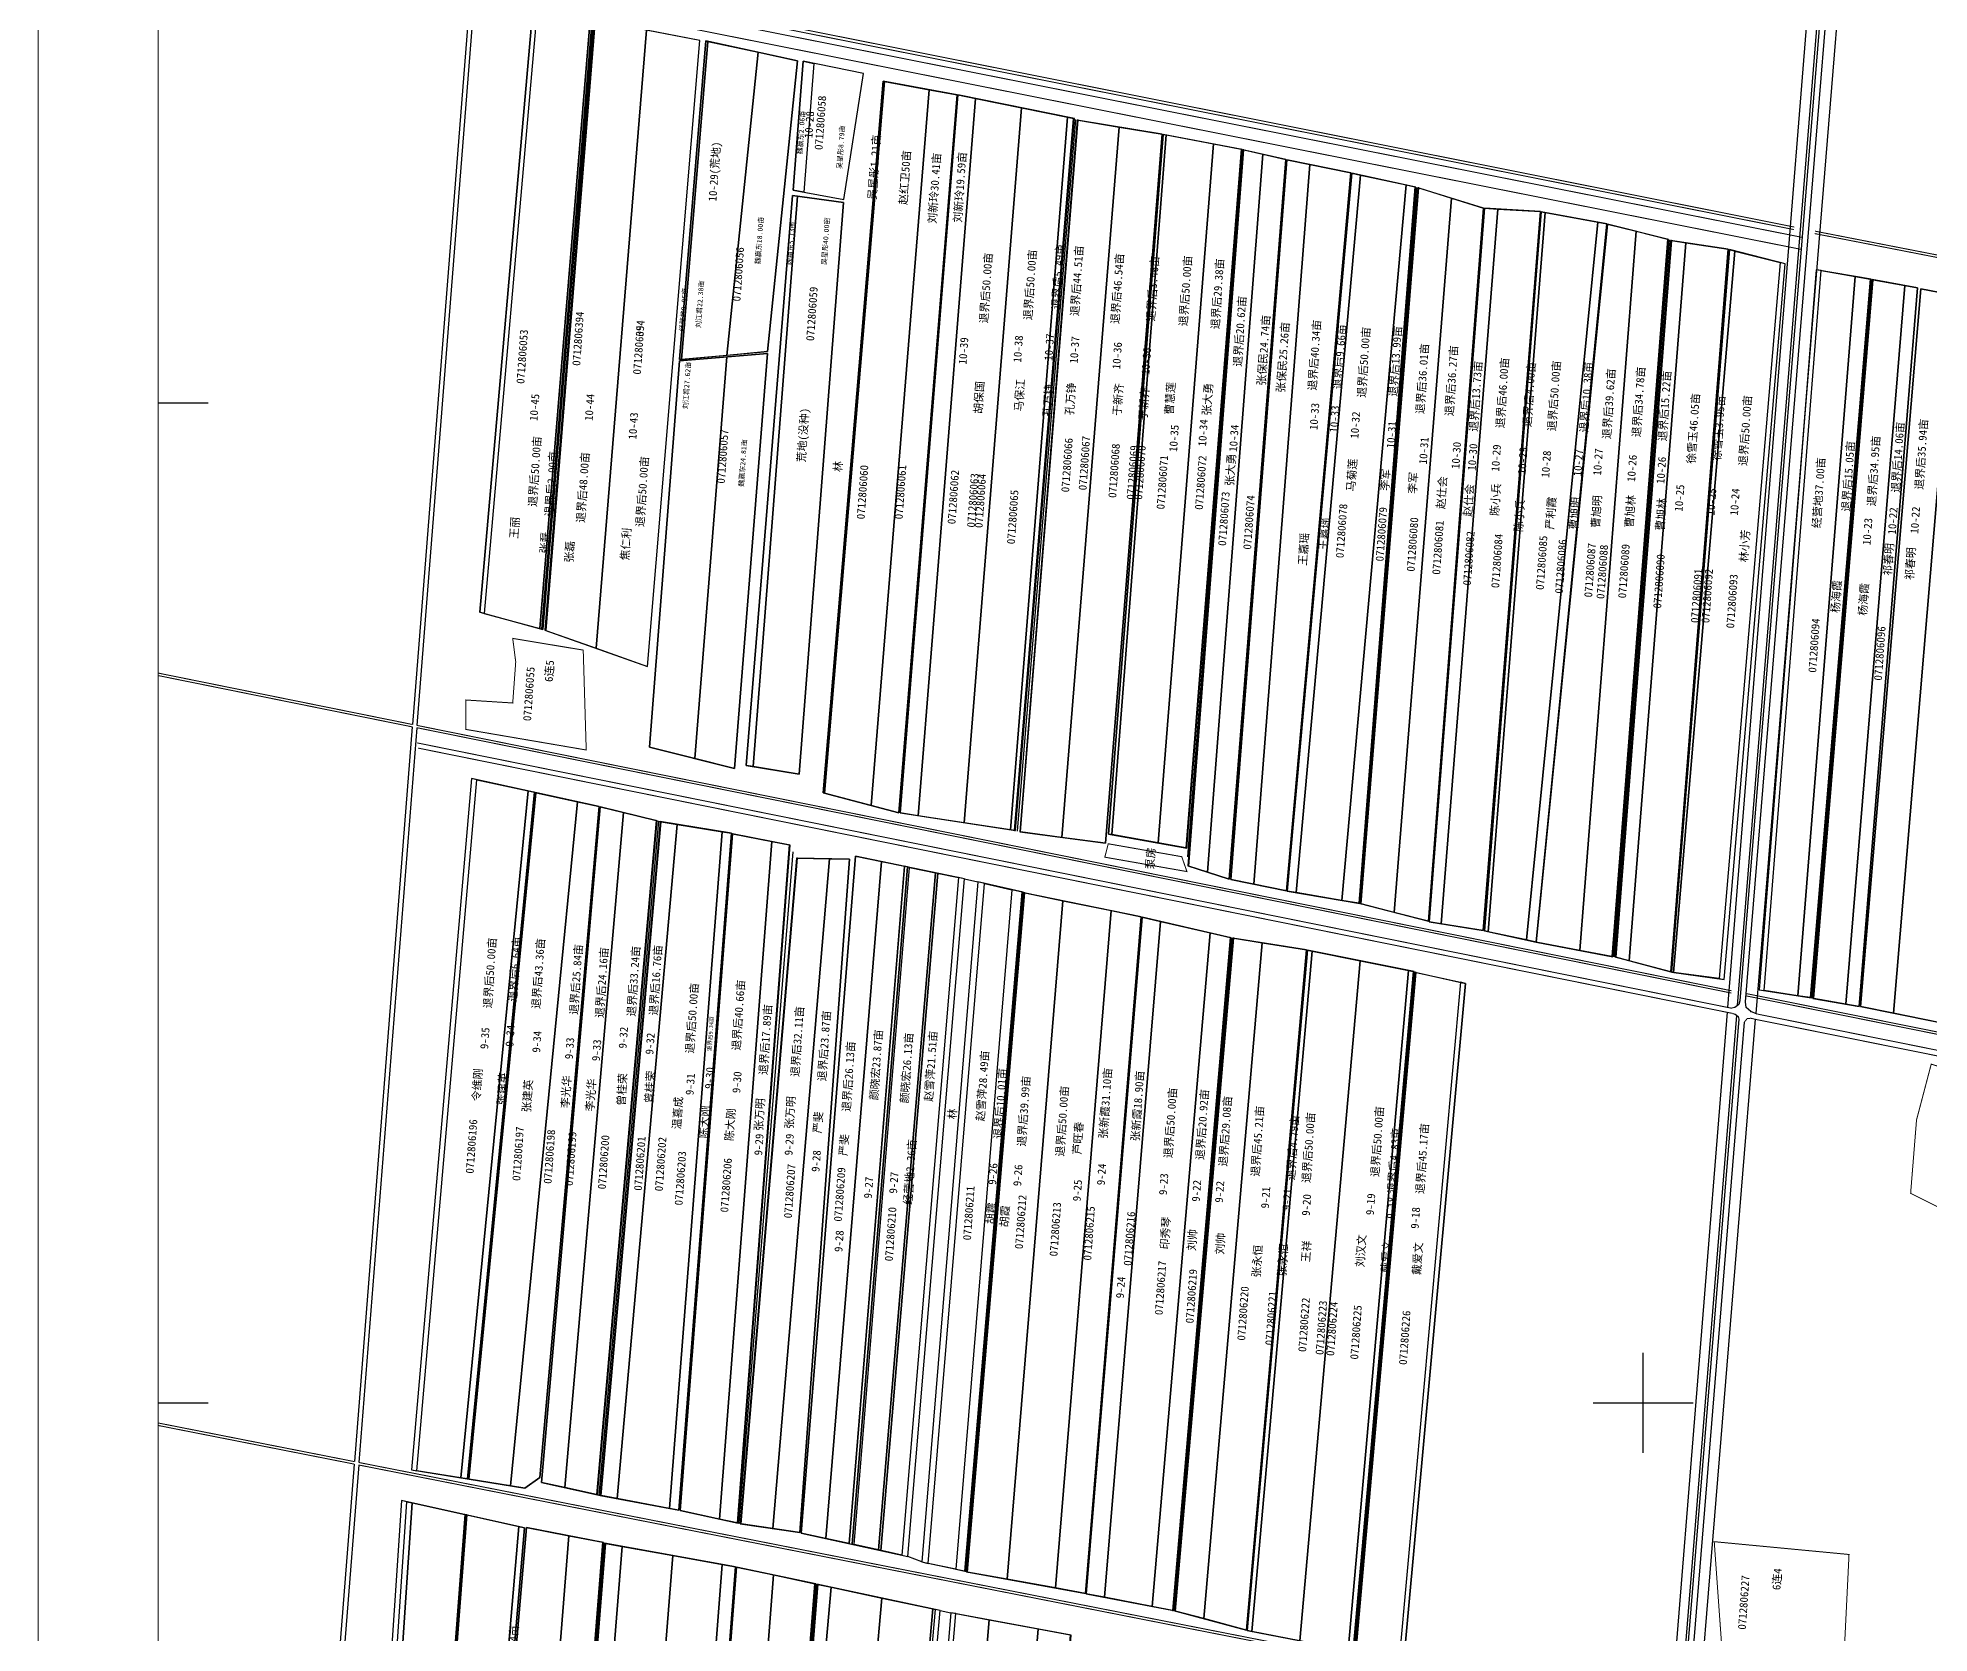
# Model space of a CAD drawing. Extents: x 550319 to 555636, y 4977603 to 4983250.
# Drawn here: x 550394 to 552286, y 4979769 to 4981365 of the extents above; entities that cross this region are included whole.
import ezdxf
from ezdxf.enums import TextEntityAlignment as Align

# ---------------------------------------------------------------- set-up
doc = ezdxf.new("R2010")
doc.units = 0
doc.header["$LTSCALE"] = 10
doc.header["$PDSIZE"] = 0.2
for name, color, linetype in [('2020-3-23', 4, 'CONTINUOUS'), ('2021新职工', 1, 'CONTINUOUS'), ('2022年', 7, 'CONTINUOUS'), ('4-5', 1, 'CONTINUOUS'), ('TK', 7, 'CONTINUOUS'), ('出水桩', 2, 'CONTINUOUS'), ('地块名称', 6, 'CONTINUOUS'), ('宗地号', 1, 'CONTINUOUS'), ('权利人', 1, 'CONTINUOUS'), ('林渠扣减', 7, 'CONTINUOUS'), ('测地框', 1, 'CONTINUOUS'), ('磅房', 1, 'CONTINUOUS'), ('经营地', 6, 'CONTINUOUS'), ('经营地面积', 6, 'CONTINUOUS'), ('路林渠', 1, 'CONTINUOUS'), ('身份地', 1, 'CONTINUOUS'), ('身份地面积', 1, 'CONTINUOUS')]:
    doc.layers.add(name, color=color, linetype=linetype)
doc.styles.add('宋体', font='')
doc.styles.get('宋体').set_extended_font_data('SimSun')

msp = doc.modelspace()

# ---------------------------------------------------------------- linework, layer by layer
at = {"layer": '2020-3-23', "color": 1, "linetype": 'Continuous', "flags": 128}
for points, elevation in [([(551419.5, 4980502.1), (551467.8, 4980492.2), (551412.2, 4979814.7), (551363.7, 4979823.4)], 289.8), ([(551187.7, 4979815.5), (551238.6, 4979804.6), (551181.6, 4979162.3), (551130.7, 4979173.1)], 290.8)]:
    msp.add_lwpolyline(points, close=True, dxfattribs=dict(at, elevation=elevation))
at = {"layer": '2021新职工', "color": 4, "linetype": 'Continuous', "flags": 128}
for points in [[(550948.9, 4981383), (550946.7, 4981383.1), (550896.4, 4980774.2), (550898.6, 4980773.6)], [(551003.2, 4981372.7), (550951.7, 4981382.5), (550902.4, 4980772.4), (550952.9, 4980754.5)]]:
    msp.add_lwpolyline(points, close=True, dxfattribs=at)
for points, elevation in [([(551666.5, 4981238.4), (551707.4, 4981230), (551643.3, 4980511.9), (551610.6, 4980518.6)], 289.3), ([(551708.4, 4981229.7), (551717.2, 4981227.8), (551652.7, 4980510.2), (551643.9, 4980511.6)], 289.3), ([(551566.7, 4980469.9), (551587, 4980465.2), (551529.2, 4979792.3), (551508.8, 4979796.2)], 290), ([(551590.5, 4980464.5), (551618.9, 4980460), (551560.4, 4979784.1), (551532.3, 4979791.6)], 290)]:
    msp.add_lwpolyline(points, close=True, dxfattribs=dict(at, elevation=elevation))
at = {"layer": '2022年', "color": 6, "linetype": 'Continuous', "elevation": 289.5, "flags": 128}
msp.add_lwpolyline([(552091.4, 4981151.8), (552136.7, 4981140.2), (552075.9, 4980424.1), (552030.1, 4980430.4)], close=True, dxfattribs=at)
at = {"layer": '2022年', "color": 4, "linetype": 'Continuous', "flags": 128}
for points, elevation in [([(550875.4, 4979876.3), (550881.2, 4979875), (550825.9, 4979224.1), (550820, 4979224.9)], 291), ([(550883.1, 4979875.1), (550925.5, 4979866.9), (550873.8, 4979215.5), (550827.2, 4979223.6)], 291), ([(551130.3, 4979827.7), (551171.6, 4979819), (551120.6, 4979175), (551080.3, 4979177.5)], 290.6), ([(551174.6, 4979818.3), (551187.7, 4979815.5), (551130.7, 4979173.1), (551123.5, 4979174.6)], 290.8)]:
    msp.add_lwpolyline(points, close=True, dxfattribs=dict(at, elevation=elevation))
at = {"layer": '4-5', "color": 2, "linetype": 'Continuous', "flags": 128}
for points in [[(551062.6, 4981361.9), (551064.5, 4981361.5), (551038.3, 4981043.5), (551036.3, 4981043.3)], [(551064.5, 4981361.5), (551114.7, 4981350.7), (551083.5, 4981047.5), (551038.3, 4981043.5)], [(551114.7, 4981350.7), (551154.2, 4981342.1), (551124.3, 4981051.2), (551083.5, 4981047.5)], [(551239.9, 4981321.7), (551241.1, 4981321.5), (551181.1, 4980609.5), (551179.9, 4980609.8)], [(551241.1, 4981321.5), (551285.8, 4981313.2), (551228, 4980597.3), (551181.1, 4980609.5)], [(551149.3, 4981207.5), (551154.1, 4981206.8), (551109.8, 4980636.2), (551102.7, 4980637.3)], [(551154.1, 4981206.8), (551200.2, 4981200.2), (551155.9, 4980628.7), (551109.8, 4980636.2)], [(551083.5, 4981045.9), (551124.3, 4981049.3), (551091.3, 4980634.3), (551051.6, 4980644.2)]]:
    msp.add_lwpolyline(points, close=True, dxfattribs=at)
at = {"layer": '4-5', "color": 2, "linetype": 'Continuous', "const_width": 0.2, "flags": 128}
msp.add_lwpolyline([(551220.3, 4981329.4), (551170.4, 4981339.4), (551160.4, 4981210.8), (551200.6, 4981203.5)], close=True, dxfattribs=at)
at = {"layer": '4-5', "color": 2, "linetype": 'Continuous', "flags": 128}
for points, elevation in [([(551285.8, 4981313.2), (551313.7, 4981308), (551255.6, 4980590.1), (551228, 4980597.3)], 289.1), ([(551314.4, 4981308), (551332.3, 4981304.3), (551275, 4980587), (551257, 4980589.8)], 289.1), ([(551619.4, 4981248.7), (551642.5, 4981243.5), (551586, 4980523.6), (551564.2, 4980530.6)], 289.4), ([(551643.5, 4981243.1), (551666.5, 4981238.4), (551610.6, 4980518.6), (551587.6, 4980523.4)], 289.3), ([(552042.6, 4981160.1), (552084.9, 4981153.7), (552027.4, 4980430.9), (551985.9, 4980442)], 289.6), ([(552086.1, 4981153.2), (552091.4, 4981151.8), (552030.1, 4980430.4), (552028.2, 4980430.6)], 289.5), ([(551036.1, 4981042), (551083.5, 4981045.9), (551051.6, 4980644.2), (551006.2, 4980655.6)], 289.1), ([(551238.1, 4980541.3), (551261.2, 4980536.5), (551205.7, 4979859.2), (551182.6, 4979864.2)], 290), ([(551266.2, 4980535.4), (551292.1, 4980530), (551235.3, 4979852.7), (551210.7, 4979858.1)], 290), ([(551292.1, 4980530), (551294.4, 4980529.6), (551237.6, 4979852.2), (551235.3, 4979852.7)], 290), ([(551467.8, 4980492.2), (551497.9, 4980486), (551442.3, 4979809.3), (551412.2, 4979814.7)], 289.8), ([(551499, 4980485.7), (551517.3, 4980481.4), (551461.2, 4979805.4), (551442.9, 4979808.9)], 290), ([(551345.7, 4979782.9), (551394.9, 4979773.7), (551342.2, 4979121.9), (551290.5, 4979130.5)], 290.8)]:
    msp.add_lwpolyline(points, close=True, dxfattribs=dict(at, elevation=elevation))
at = {"layer": 'TK', "linetype": 'Continuous'}
for p, q in [((550515, 4981000), (550565, 4981000)), ((552000, 4979950), (552000, 4980050)), ((550515, 4980000), (550565, 4980000)), ((551950, 4980000), (552050, 4980000))]:
    msp.add_line(p, q, dxfattribs=at)
at = {"layer": 'TK', "linetype": 'Continuous', "const_width": 1, "flags": 128}
for points in [[(550395, 4977786), (555635, 4977786), (555635, 4983026), (550395, 4983026)], [(550515, 4977906), (555515, 4977906), (555515, 4982906), (550515, 4982906)]]:
    msp.add_lwpolyline(points, close=True, dxfattribs=at)
at = {"layer": '出水桩', "color": 2, "linetype": 'Continuous', "flags": 128}
for points in [[(550949.9, 4981382.9), (550948.9, 4981383), (550898.6, 4980773.6), (550899.6, 4980773.3)], [(550951.7, 4981382.5), (550950.7, 4981382.7), (550901.4, 4980772.7), (550902.4, 4980772.4)], [(551431.1, 4981284.3), (551430.1, 4981284.5), (551371.2, 4980572.4), (551372.2, 4980572.3)], [(551434.8, 4981282.6), (551433.8, 4981282.8), (551376.4, 4980571), (551377.3, 4980570.8)], [(551598.8, 4981253.5), (551597.9, 4981253.7), (551542.6, 4980554.9), (551543.6, 4980554.7)], [(551600.6, 4981253), (551599.6, 4981253.2), (551544.5, 4980536.8), (551545.5, 4980536.5)], [(551772.5, 4981215.8), (551771.5, 4981216), (551715.4, 4980499.6), (551716.4, 4980499.4)], [(551775.5, 4981214.9), (551774.6, 4981215.2), (551716.9, 4980499.2), (551717.9, 4980498.9)], [(552025.2, 4981163.5), (552024.2, 4981163.7), (551968.6, 4980446.2), (551969.6, 4980446)], [(552028.2, 4981162.3), (552027.2, 4981162.5), (551971.5, 4980445.9), (551972.4, 4980445.6)], [(552227.9, 4981123.6), (552226.9, 4981123.7), (552166.9, 4980405.1), (552167.9, 4980405)], [(552229.7, 4981123), (552228.7, 4981123.2), (552169.6, 4980404.3), (552170.6, 4980404.2)], [(550892, 4980610.3), (550891, 4980610.5), (550823.7, 4979923.9), (550824.7, 4979923.7)], [(550893, 4980610.1), (550892, 4980610.3), (550824.7, 4979923.7), (550825.7, 4979923.6)], [(551013.7, 4980581.9), (551012.7, 4980582.2), (550953.3, 4979908.1), (550954.3, 4979907.9)], [(551017.7, 4980581.1), (551016.7, 4980581.3), (550956.7, 4979907.3), (550957.7, 4979907.1)], [(551146.7, 4980557.6), (551145.7, 4980557.8), (551093.8, 4979879.8), (551094.8, 4979879.6)], [(551154.2, 4980544.5), (551153.2, 4980544.5), (551096.8, 4979878.9), (551097.8, 4979878.8)], [(551264.2, 4980535.8), (551261.2, 4980536.5), (551205.7, 4979859.2), (551208.7, 4979858.5)], [(551266.2, 4980535.4), (551264.2, 4980535.8), (551208.7, 4979858.5), (551210.7, 4979858.1)], [(551379.8, 4980510.5), (551378.8, 4980510.7), (551321.5, 4979831.6), (551322.5, 4979831.4)], [(551381.6, 4980509.8), (551380.6, 4980510), (551323.3, 4979830.7), (551324.3, 4979830.5)], [(551588, 4980465), (551587, 4980465.2), (551529.2, 4979792.3), (551530.2, 4979792.1)], [(551590.5, 4980464.5), (551589.5, 4980464.7), (551531.3, 4979791.8), (551532.3, 4979791.6)], [(551770.7, 4980431.1), (551769.7, 4980431.3), (551709.5, 4979751.7), (551710.5, 4979751.5)], [(551772.8, 4980430.4), (551771.9, 4980430.6), (551711.8, 4979751), (551712.8, 4979750.8)], [(550822.4, 4979887.9), (550821.4, 4979888.1), (550771.6, 4979230.9), (550772.5, 4979230.7)], [(550823.4, 4979887.7), (550822.4, 4979887.9), (550772.5, 4979230.7), (550773.5, 4979230.6)], [(550960.1, 4979860.2), (550959.1, 4979860.4), (550907.5, 4979209.6), (550908.4, 4979209.4)], [(550962.2, 4979859.3), (550961.2, 4979859.5), (550909.5, 4979209.3), (550910.5, 4979209)], [(551172.6, 4979818.7), (551171.6, 4979819), (551120.6, 4979175), (551121.6, 4979175)], [(551174.6, 4979818.3), (551173.6, 4979818.6), (551122.5, 4979174.8), (551123.5, 4979174.6)]]:
    msp.add_lwpolyline(points, close=True, dxfattribs=at)
for points, elevation in [([(551371.2, 4980572.3), (551430.1, 4981284.5)], 289.1), ([(551374.3, 4980571.6), (551432.5, 4981283.5)], 289.1), ([(551597.9, 4981253.7), (551542.6, 4980554.8)], 289.4), ([(551599.2, 4981253.4), (551544.1, 4980545.8)], 289.4), ([(551716.7, 4980499.3), (551773.5, 4981215.5)], 289.3), ([(551970.5, 4980445.9), (552026.2, 4981163)], 289.5), ([(552028.2, 4981162.4), (551972.4, 4980445.6)], 289.6), ([(552168.7, 4980404.7), (552228.3, 4981123.4)], 289.7), ([(550892, 4980610.3), (550824.7, 4979923.7)], 290), ([(551015.2, 4980581.6), (550955.5, 4979907.6)], 290), ([(551095.8, 4979879.3), (551149.9, 4980551.1)], 290), ([(551205.7, 4979859.2), (551261.2, 4980536.3)], 290), ([(551208.7, 4979858.5), (551264.2, 4980535.8)], 290), ([(551322.9, 4979831), (551380.2, 4980510.2)], 289.8), ([(551530.7, 4979792), (551588.8, 4980464.8)], 290), ([(551711.2, 4979751.2), (551771.3, 4980430.8)], 290.2), ([(550822.4, 4979887.9), (550772.5, 4979230.7)], 291), ([(550823.4, 4979887.8), (550773.5, 4979230.6)], 291), ([(550909, 4979209.4), (550960.7, 4979859.8)], 291), ([(551122, 4979174.9), (551173.1, 4979818.6)], 290.6)]:
    msp.add_lwpolyline(points, dxfattribs=dict(at, elevation=elevation))
at = {"layer": '林渠扣减', "color": 3, "linetype": 'Continuous', "flags": 128}
for points in [[(552141.7, 4981139), (552136.7, 4981140.2), (552075.9, 4980424.1), (552080.9, 4980423.4)], [(552177.9, 4981132.2), (552173.2, 4981133.1), (552165.5, 4981039.2), (552115.8, 4980413), (552120.7, 4980412.3)], [(550833.5, 4980623), (550828.1, 4980624.2), (550768.1, 4979932.9), (550773.5, 4979932)], [(551321.2, 4980524), (551315.2, 4980525.3), (551258.4, 4979847.6), (551264.4, 4979846.3)], [(551341.1, 4980519.3), (551334.6, 4980520.8), (551278.5, 4979840.7), (551285, 4979839.3)], [(551822.1, 4980419.4), (551817.2, 4980420.5), (551755.7, 4979743.1), (551760.6, 4979742.2)], [(550763.5, 4979900.9), (550758.1, 4979902.1), (550713.7, 4979238), (550719.2, 4979237.3)], [(551296.8, 4979792.2), (551291.8, 4979793.2), (551234.8, 4979151), (551239.8, 4979149.9)], [(551312.6, 4979789.1), (551307.6, 4979790), (551252.4, 4979136.9), (551257.3, 4979136)]]:
    msp.add_lwpolyline(points, close=True, dxfattribs=at)
at = {"layer": '测地框', "color": 7, "linetype": 'Continuous', "flags": 128}
for points, elevation in [([(550836.4, 4980790.5), (550899.6, 4980773.3), (550949.9, 4981382.9), (550888.8, 4981386.1)], 289.3), ([(551056.6, 4981362.5), (550950.7, 4981382.7), (550901.4, 4980772.7), (551004.3, 4980736.3)], 289.1), ([(551154.2, 4981342.1), (551062.6, 4981361.9), (551036.3, 4981043.3), (551124.3, 4981051.2)], 288.9), ([(551220.3, 4981329.4), (551159.8, 4981341.6), (551149.9, 4981212.7), (551200.6, 4981203.5)], 289), ([(551313.7, 4981308), (551239.9, 4981321.7), (551179.9, 4980609.8), (551255.6, 4980590.1)], 289.1), ([(551431.1, 4981284.3), (551314.4, 4981308), (551257, 4980589.8), (551372.2, 4980572.3)], 289.1), ([(551518.8, 4981268.6), (551433.8, 4981282.8), (551376.4, 4980571), (551462.3, 4980559.6)], 289.3), ([(551598.8, 4981253.5), (551519.7, 4981268.5), (551465.1, 4980568.7), (551543.6, 4980554.7)], 289.4), ([(551642.5, 4981243.5), (551599.6, 4981253.2), (551544.5, 4980536.8), (551586, 4980523.6)], 289.4), ([(551707.4, 4981230), (551643.5, 4981243.1), (551587.6, 4980523.4), (551643.3, 4980511.9)], 289.3), ([(551772.5, 4981215.8), (551708.4, 4981229.7), (551643.9, 4980511.6), (551716.4, 4980499.4)], 289.3), ([(551840.3, 4981194.7), (551774.6, 4981215.2), (551716.9, 4980499.2), (551785.1, 4980481.5)], 289.2), ([(551149.3, 4981207.5), (551200.2, 4981200.2), (551155.9, 4980628.7), (551102.7, 4980637.3)], 289), ([(551897.1, 4981191.4), (551841.2, 4981194.6), (551785.7, 4980481.1), (551840, 4980472.2)], 289.4), ([(551963.6, 4981178.9), (551898, 4981191), (551841.1, 4980471.8), (551893, 4980460.7)], 289.4), ([(552025.2, 4981163.5), (551964.2, 4981178.7), (551893, 4980460.6), (551969.6, 4980446)], 289.5), ([(552084.9, 4981153.7), (552027.2, 4981162.5), (551971.5, 4980445.9), (552027.4, 4980430.9)], 289.6), ([(552141.7, 4981139), (552086.1, 4981153.2), (552028.2, 4980430.6), (552080.9, 4980423.4)], 289.5), ([(552227.9, 4981123.6), (552172.9, 4981133.1), (552115.8, 4980413), (552167.9, 4980405)], 289.7), ([(552169.6, 4980404.3), (552215.7, 4980396.4), (552274.2, 4981115), (552228.7, 4981123.2)], 290.2), ([(552388.1, 4981092.7), (552277.5, 4981114.1), (552217.3, 4980396.1), (552327.7, 4980373.9)], 289.9), ([(551036.1, 4981042), (551124.3, 4981049.3), (551091.3, 4980634.3), (551006.2, 4980655.6)], 289.1), ([(550955.9, 4980596.4), (550828.1, 4980624.2), (550768.1, 4979932.9), (550881.4, 4979914.6), (550896.5, 4979925.3)], 290), ([(551013.7, 4980581.9), (550956.9, 4980596.1), (550898.1, 4979920.3), (550954.3, 4979907.9)], 290), ([(551088.1, 4980569.5), (551016.7, 4980581.3), (550956.7, 4979907.3), (551035.4, 4979892.6)], 289.9), ([(551146.7, 4980557.6), (551089.1, 4980569.1), (551037, 4979892.1), (551094.8, 4979879.6)], 290), ([(551321.2, 4980524), (551212.1, 4980546.6), (551158, 4979869.6), (551264.4, 4979846.3)], 290), ([(551206.3, 4980543.7), (551153.2, 4980544.5), (551096.8, 4979878.9), (551156.5, 4979870.3)], 290.1), ([(551379.8, 4980510.5), (551334.6, 4980520.8), (551278.5, 4979840.7), (551322.5, 4979831.4)], 289.8), ([(551497.9, 4980486), (551380.6, 4980510), (551323.3, 4979830.7), (551442.3, 4979809.3)], 289.9), ([(551588, 4980465), (551499, 4980485.7), (551442.9, 4979808.9), (551530.2, 4979792.1)], 290), ([(551663.2, 4980453), (551589.5, 4980464.7), (551531.3, 4979791.8), (551603.3, 4979772.6)], 290.1), ([(551770.7, 4980431.1), (551664.1, 4980452.6), (551603.8, 4979772.2), (551710.5, 4979751.5)], 290.2), ([(551760.6, 4979742.2), (551711.8, 4979751), (551771.9, 4980430.6), (551822.1, 4980419.4)], 293.7), ([(550881.2, 4979875), (550758.1, 4979902.1), (550713.7, 4979238), (550825.9, 4979224.1)], 291), ([(550960.1, 4979860.2), (550883.1, 4979875.1), (550827.2, 4979223.6), (550908.4, 4979209.4)], 291), ([(551092.2, 4979835.7), (550961.2, 4979859.5), (550909.5, 4979209.3), (551041.5, 4979179.8)], 290.7), ([(551172.6, 4979818.7), (551093.3, 4979835.6), (551042.9, 4979179.7), (551121.6, 4979175)], 290.6), ([(551296.8, 4979792.2), (551173.6, 4979818.6), (551122.5, 4979174.8), (551239.8, 4979149.9)], 290.8), ([(551427.8, 4979767.5), (551307.6, 4979790), (551252.4, 4979136.9), (551375.1, 4979116.4)], 290.8)]:
    msp.add_lwpolyline(points, close=True, dxfattribs=dict(at, elevation=elevation))
at = {"layer": '磅房', "color": 4, "linetype": 'Continuous', "const_width": 1, "elevation": 289.7, "flags": 128}
msp.add_lwpolyline([(551464.9, 4980559), (551461.5, 4980545.6), (551543.6, 4980531.2), (551538.4, 4980546.1)], close=True, dxfattribs=at)
at = {"layer": '经营地', "color": 5, "linetype": 'Continuous', "flags": 128}
for points in [[(551154.2, 4981342.1), (551062.6, 4981361.9), (551036.3, 4981043.3), (551124.3, 4981051.2)], [(551200.2, 4981200.2), (551149.3, 4981207.5), (551102.7, 4980637.3), (551155.9, 4980628.7)], [(551124.3, 4981049.3), (551036.1, 4981042), (551006.2, 4980655.6), (551091.3, 4980634.3)]]:
    msp.add_lwpolyline(points, close=True, dxfattribs=at)
at = {"layer": '经营地', "color": 5, "const_width": 1}
for points, elevation in [([(550869.4, 4980764.4), (550939.9, 4980752.7), (550942.9, 4980652.8), (550822.5, 4980673.4), (550822.5, 4980702.8), (550869.4, 4980699.8), (550872.4, 4980740.9), (550869.4, 4980764.4)], 68), ([(552287.9, 4980338.6), (552273.2, 4980282.8), (552267.3, 4980209.4), (552302.6, 4980191.8), (552393.6, 4980224.1), (552402.4, 4980303.4), (552287.9, 4980338.6)], 101), ([(552070.9, 4979861), (552205.7, 4979848.2), (552199.8, 4979727.8), (552079.4, 4979742.4), (552070.9, 4979861)], 120)]:
    msp.add_lwpolyline(points, dxfattribs=dict(at, elevation=elevation))
at = {"layer": '路林渠', "color": 3, "linetype": 'Continuous', "flags": 128}
for points, elevation in [([(552094.3, 4980397.4), (552273.6, 4982606.4), (552261.7, 4982609.5), (552084.2, 4980395.4)], 292.6), ([(552282.7, 4982604), (552293.1, 4982601), (552112.4, 4980389.3)], 288.9), ([(552083.8, 4980390.5), (552027, 4979682)], 292.6), ([(552036.1, 4979680.2), (552093.5, 4980387.4)], 292.6), ([(552111.9, 4980383.5), (552054, 4979675.3)], 288.9)]:
    msp.add_lwpolyline(points, dxfattribs=dict(at, elevation=elevation))
at = {"layer": '路林渠', "color": 5, "linetype": 'Continuous', "flags": 128}
for points, elevation in [([(552277.4, 4982621.3), (552096.5, 4980401.8), (552095.5, 4980398.4), (552091.5, 4980395.2), (552088.4, 4980394.5)], 287.4), ([(552114, 4980388.7), (552107.4, 4980391.3), (552103, 4980395.3), (552102.1, 4980400.9), (552283.9, 4982619.2)], 291), ([(552089.4, 4980389.3), (552091.9, 4980388.7), (552094.8, 4980386.2), (552095.4, 4980383.6), (551980.7, 4978974.8)], 291.2), ([(552100.9, 4980380.5), (551986.2, 4978971.7)], 291.2)]:
    msp.add_lwpolyline(points, dxfattribs=dict(at, elevation=elevation))
at = {"layer": '路林渠', "color": 4, "linetype": 'Continuous', "const_width": 1, "flags": 128}
for points, elevation in [([(550515, 4981498.8), (552150.5, 4981173.3)], 289.5), ([(550515, 4981492.6), (552158.8, 4981165.5)], 289.4), ([(550515, 4981480.4), (552157.8, 4981153.5)], 288.8), ([(552151.1, 4981175.8), (550833.6, 4981438.6)], 290.6), ([(552171.7, 4981171.7), (553404.8, 4980931.1)], 290.7), ([(552171.3, 4981169.3), (553404.6, 4980928.7)], 290.3), ([(550769.2, 4980678.3), (550515, 4980729.7)], 291.1), ([(550769, 4980675.9), (550515, 4980727.2)], 291), ([(552088.1, 4980409.7), (550773.4, 4980675.1)], 291), ([(552088.2, 4980412), (550773.6, 4980677.4)], 291.1), ([(552102.6, 4980406.9), (552111.7, 4980405.1)], 291.1), ([(552102.8, 4980409.2), (552111.9, 4980407.4)], 291.2), ([(552111.7, 4980405.1), (553341.8, 4980157.8)], 291.1), ([(552111.9, 4980407.4), (553342, 4980160.1)], 291.1), ([(550711.1, 4979941.1), (550515, 4979979.7)], 291.8), ([(550710.9, 4979938.6), (550515, 4979977.2)], 291.9), ([(552037.9, 4979677.3), (550715.4, 4979937.7)], 291.9), ([(552038.1, 4979679.8), (550715.6, 4979940.2)], 291.8)]:
    msp.add_lwpolyline(points, dxfattribs=dict(at, elevation=elevation))
at = {"layer": '路林渠', "color": 4, "linetype": 'Continuous', "elevation": 289.3, "flags": 128}
for points in [[(550827.5, 4981418.2), (550769.2, 4980678.3)], [(550831.9, 4981417.3), (550773.6, 4980677.4)], [(550769, 4980675.9), (550711.1, 4979941.1)], [(550773.4, 4980675.1), (550715.6, 4979940.2)], [(550710.9, 4979938.6), (550656.6, 4979248.1)], [(550715.4, 4979937.7), (550661, 4979247.2)]]:
    msp.add_lwpolyline(points, dxfattribs=at)
at = {"layer": '路林渠', "color": 5, "linetype": 'Continuous', "const_width": 1, "flags": 128}
for points, elevation in [([(552088.4, 4980394.5), (550773.8, 4980659.9)], 287.4), ([(552089.4, 4980389.3), (550774.8, 4980654.7)], 291.2), ([(552100.9, 4980380.5), (552103.9, 4980384.2), (552107.5, 4980384.5), (552113.2, 4980383.2)], 291.2), ([(552113.2, 4980383.2), (553324.4, 4980139.7)], 291.2), ([(552114, 4980388.7), (553325.2, 4980145.1)], 291)]:
    msp.add_lwpolyline(points, dxfattribs=dict(at, elevation=elevation))
at = {"layer": '路林渠', "linetype": 'Continuous', "flags": 128}
for points, elevation in [([(550828.1, 4980624.2), (550768.1, 4979932.9)], 290), ([(550758.1, 4979902.1), (550713.7, 4979238)], 291)]:
    msp.add_lwpolyline(points, dxfattribs=dict(at, elevation=elevation))
at = {"layer": '路林渠', "linetype": 'Continuous', "elevation": 290, "flags": 128}
msp.add_lwpolyline([(551321.2, 4980524), (551334.6, 4980520.8), (551278.5, 4979840.7), (551264.4, 4979846.3)], close=True, dxfattribs=at)
at = {"layer": '路林渠', "color": 3, "linetype": 'Continuous', "elevation": 290.8, "flags": 128}
msp.add_lwpolyline([(551296.8, 4979792.2), (551307.6, 4979790), (551252.4, 4979136.9), (551239.8, 4979149.9)], close=True, dxfattribs=at)
at = {"layer": '路林渠', "color": 5, "linetype": 'Continuous'}
msp.add_point((552107.4, 4980391.3, 291), dxfattribs=at)
at = {"layer": '身份地', "color": 3, "linetype": 'Continuous', "elevation": 289.3, "flags": 128}
msp.add_lwpolyline([(550888.8, 4981386.1), (550893.3, 4981385.9), (550840.8, 4980789.3), (550836.4, 4980790.5)], close=True, dxfattribs=at)
at = {"layer": '身份地', "color": 1, "linetype": 'Continuous', "flags": 128}
for points in [[(550946.7, 4981383.1), (550893.3, 4981385.9), (550840.8, 4980789.3), (550896.4, 4980774.2)], [(551056.6, 4981362.5), (551003.2, 4981372.7), (550952.9, 4980754.5), (551004.3, 4980736.3)], [(551341.1, 4980519.3), (551368.6, 4980513), (551312.4, 4979833.5), (551285, 4979839.3)]]:
    msp.add_lwpolyline(points, close=True, dxfattribs=at)
at = {"layer": '身份地', "color": 1, "linetype": 'Continuous', "elevation": 289.3, "flags": 128}
msp.add_lwpolyline([(550949.9, 4981382.9), (550899.6, 4980773.3)], dxfattribs=at)
at = {"layer": '身份地', "color": 1, "linetype": 'Continuous', "flags": 128}
msp.add_lwpolyline([(550902.4, 4980772.4), (550951.7, 4981382.5)], dxfattribs=at)
at = {"layer": '身份地', "color": 2, "linetype": 'Continuous', "elevation": 289, "flags": 128}
msp.add_lwpolyline([(551159.8, 4981341.6), (551170.4, 4981339.4), (551160.4, 4981210.8), (551149.9, 4981212.7)], close=True, dxfattribs=at)
at = {"layer": '身份地', "color": 5, "linetype": 'Continuous', "flags": 128}
for points, elevation in [([(551314.4, 4981308), (551332.3, 4981304.3), (551275, 4980587), (551257, 4980589.8)], 289.1), ([(551292.1, 4980530), (551315.2, 4980525.3), (551258.4, 4979847.6), (551235.3, 4979852.7)], 290), ([(551289.5, 4979793.7), (551291.8, 4979793.2), (551234.8, 4979151), (551232.5, 4979151.5)], 290.8)]:
    msp.add_lwpolyline(points, close=True, dxfattribs=dict(at, elevation=elevation))
at = {"layer": '身份地', "linetype": 'Continuous', "flags": 128}
for points, elevation in [([(551332.3, 4981304.3), (551378.1, 4981295.1), (551320.9, 4980580.1), (551275, 4980587)], 289.1), ([(551378.1, 4981295.1), (551424.1, 4981285.7), (551367.1, 4980573), (551320.9, 4980580.1)], 289.1), ([(551424.1, 4981285.7), (551430.1, 4981284.5), (551371.2, 4980572.4), (551367.1, 4980573)], 289.1), ([(551434.8, 4981282.6), (551476, 4981275.7), (551418.6, 4980565.4), (551377.3, 4980570.8)], 289.3), ([(551476, 4981275.7), (551518.8, 4981268.6), (551462.3, 4980559.6), (551418.6, 4980565.4)], 289.3), ([(551519.7, 4981268.5), (551522.9, 4981267.9), (551468.4, 4980568.2), (551465.1, 4980568.7)], 289.4), ([(551522.9, 4981267.9), (551570.2, 4981258.9), (551515, 4980559.8), (551468.4, 4980568.2)], 289.4), ([(551570.2, 4981258.9), (551597.9, 4981253.7), (551542.6, 4980554.9), (551515, 4980559.8)], 289.4), ([(551717.2, 4981227.8), (551762.8, 4981217.9), (551698.5, 4980502.4), (551652.7, 4980510.2)], 289.3), ([(551762.8, 4981217.9), (551771.5, 4981216), (551715.4, 4980499.6), (551698.5, 4980502.4)], 289.3), ([(551808.3, 4981204.7), (551840.3, 4981194.7), (551785.1, 4980481.5), (551750.8, 4980490.4)], 289.2), ([(551841.2, 4981194.6), (551854.5, 4981193.8), (551797.7, 4980479.1), (551785.7, 4980481.1)], 289.4), ([(551854.5, 4981193.8), (551897.1, 4981191.4), (551840, 4980472.2), (551797.7, 4980479.1)], 289.4), ([(551898, 4981191), (551901.7, 4981190.3), (551844.8, 4980471), (551841.1, 4980471.8)], 289.4), ([(551901.7, 4981190.3), (551954.5, 4981180.6), (551883.1, 4980462.8), (551844.8, 4980471)], 289.4), ([(551954.5, 4981180.6), (551963.6, 4981178.9), (551893, 4980460.7), (551883.1, 4980462.8)], 289.4), ([(551964.2, 4981178.7), (551992.7, 4981171.6), (551936.6, 4980452.3), (551893, 4980460.6)], 289.5), ([(552028.2, 4981162.3), (552042.6, 4981160.1), (551985.9, 4980442), (551972.4, 4980445.6)], 289.6), ([(552211.7, 4981126.4), (552226.9, 4981123.7), (552166.9, 4980405.1), (552154.6, 4980407)], 289.7), ([(552261.6, 4981117.2), (552274.2, 4981115), (552215.7, 4980396.4), (552202.5, 4980398.7)], 289.7), ([(552277.5, 4981114.1), (552310.4, 4981107.7), (552250.1, 4980389.5), (552217.3, 4980396.1)], 289.9), ([(552310.4, 4981107.7), (552356.1, 4981098.9), (552295.7, 4980380.3), (552250.1, 4980389.5)], 289.9), ([(550833.5, 4980623), (550884.7, 4980611.9), (550817.4, 4979924.9), (550773.5, 4979932)], 290), ([(550884.7, 4980611.9), (550891, 4980610.5), (550823.7, 4979923.9), (550817.4, 4979924.9)], 290), ([(550893, 4980610.1), (550934.3, 4980601.1), (550867.2, 4979916.9), (550825.7, 4979923.6)], 290), ([(550934.3, 4980601.1), (550955.9, 4980596.4), (550896.5, 4979925.3), (550881.4, 4979914.6), (550867.2, 4979916.9)], 290), ([(550956.9, 4980596.1), (550980.3, 4980590.3), (550921.5, 4979915.1), (550898.1, 4979920.3)], 290), ([(550980.3, 4980590.3), (551012.7, 4980582.2), (550953.3, 4979908.1), (550921.5, 4979915.1)], 290), ([(551017.7, 4980581.1), (551034, 4980578.4), (550974, 4979904.1), (550957.7, 4979907.1)], 289.9), ([(551034, 4980578.4), (551079, 4980571), (551026.3, 4979894.3), (550974, 4979904.1)], 289.9), ([(551079, 4980571), (551088.1, 4980569.5), (551035.4, 4979892.6), (551026.3, 4979894.3)], 289.9), ([(551089.1, 4980569.1), (551128.5, 4980561.3), (551076.3, 4979883.6), (551037, 4979892.1)], 290), ([(551128.5, 4980561.3), (551145.7, 4980557.8), (551093.8, 4979879.8), (551076.3, 4979883.6)], 290), ([(551212.1, 4980546.6), (551238.1, 4980541.3), (551182.6, 4979864.2), (551158, 4979869.6)], 290), ([(551154.2, 4980544.5), (551186.2, 4980544), (551129.5, 4979874.2), (551097.8, 4979878.8)], 290.1), ([(551186.2, 4980544), (551206.3, 4980543.7), (551156.5, 4979870.3), (551129.5, 4979874.2)], 290.1), ([(551381.6, 4980509.8), (551419.5, 4980502.1), (551363.7, 4979823.4), (551324.3, 4979830.5)], 289.8), ([(551517.3, 4980481.4), (551566.7, 4980469.9), (551508.8, 4979796.2), (551461.2, 4979805.4)], 290), ([(551618.9, 4980460), (551663.2, 4980453), (551603.3, 4979772.6), (551560.4, 4979784.1)], 290), ([(551664.1, 4980452.6), (551668.7, 4980451.7), (551608.5, 4979771.3), (551603.8, 4979772.2)], 290.2), ([(551668.7, 4980451.7), (551716.9, 4980441.9), (551656.6, 4979761.9), (551608.5, 4979771.3)], 290.2), ([(551716.9, 4980441.9), (551765.1, 4980432.2), (551704.8, 4979752.6), (551656.6, 4979761.9)], 290.2), ([(551765.1, 4980432.2), (551769.7, 4980431.3), (551709.5, 4979751.7), (551704.8, 4979752.6)], 290.2), ([(551772.8, 4980430.4), (551817.2, 4980420.5), (551755.7, 4979743.1), (551712.8, 4979750.8)], 293.7), ([(550768.7, 4979899.7), (550821.4, 4979888.1), (550771.6, 4979230.9), (550724.4, 4979236.7)], 291), ([(550823.4, 4979887.7), (550875.4, 4979876.3), (550820, 4979224.9), (550773.5, 4979230.6)], 291), ([(550925.5, 4979866.9), (550959.1, 4979860.4), (550907.5, 4979209.6), (550873.8, 4979215.5)], 291), ([(550962.2, 4979859.3), (550979, 4979856.3), (550927.3, 4979205.3), (550910.5, 4979209)], 290.7), ([(550979, 4979856.3), (551029.4, 4979847.1), (550977.5, 4979194.1), (550927.3, 4979205.3)], 290.7), ([(551029.4, 4979847.1), (551078.9, 4979838.1), (551028.4, 4979182.8), (550977.5, 4979194.1)], 290.7), ([(551078.9, 4979838.1), (551092.2, 4979835.7), (551041.5, 4979179.8), (551028.4, 4979182.8)], 290.7), ([(551093.3, 4979835.6), (551130.3, 4979827.7), (551080.3, 4979177.5), (551042.9, 4979179.7)], 290.6), ([(551238.6, 4979804.6), (551289.5, 4979793.7), (551232.5, 4979151.5), (551181.6, 4979162.3)], 290.8), ([(551394.9, 4979773.7), (551426.8, 4979767.7), (551374.1, 4979116.6), (551342.2, 4979121.9)], 290.8)]:
    msp.add_lwpolyline(points, close=True, dxfattribs=dict(at, elevation=elevation))
for points in [[(551600.6, 4981253), (551619.4, 4981248.7), (551564.2, 4980530.6), (551545.5, 4980536.5)], [(551775.5, 4981214.9), (551808.3, 4981204.7), (551750.8, 4980490.4), (551717.9, 4980498.9)], [(551968.6, 4980446.2), (551936.6, 4980452.3), (551992.7, 4981171.6), (552024.2, 4981163.7)], [(552229.7, 4981123), (552261.6, 4981117.2), (552202.5, 4980398.7), (552170.6, 4980404.2)], [(551378.8, 4980510.7), (551368.6, 4980513), (551312.4, 4979833.5), (551321.5, 4979831.6)]]:
    msp.add_lwpolyline(points, close=True, dxfattribs=at)
at = {"layer": '身份地', "color": 5, "linetype": 'Continuous', "flags": 128}
for points in [[(552177.9, 4981132.2), (552211.7, 4981126.4), (552154.6, 4980407), (552120.7, 4980412.3)], [(551341.1, 4980519.3), (551368.6, 4980513), (551312.4, 4979833.5), (551285, 4979839.3)], [(550763.5, 4979900.9), (550768.7, 4979899.7), (550724.4, 4979236.7), (550719.2, 4979237.3)], [(551312.6, 4979789.1), (551345.7, 4979782.9), (551290.5, 4979130.5), (551257.3, 4979136)]]:
    msp.add_lwpolyline(points, close=True, dxfattribs=at)
at = {"layer": '身份地', "linetype": 'Continuous', "flags": 128}
for points, elevation in [([(551013.7, 4980581.9), (551016.7, 4980581.3)], 290), ([(551097.8, 4979878.8), (551154.2, 4980544.5)], 290.1), ([(551379.8, 4980510.5), (551380.6, 4980510)], 289.8), ([(551588, 4980465), (551589.5, 4980464.7)], 290), ([(550954.3, 4979907.9), (550956.7, 4979907.3)], 290), ([(550962.2, 4979859.3), (550910.5, 4979209)], 290.7), ([(551322.5, 4979831.4), (551323.3, 4979830.7)], 289.8), ([(551120.6, 4979175), (551171.6, 4979819)], 290.6), ([(551121.6, 4979175), (551172.6, 4979818.7)], 290.6), ([(551173.6, 4979818.6), (551122.5, 4979174.8)], 290.8), ([(551174.6, 4979818.5), (551123.5, 4979174.6)], 290.8)]:
    msp.add_lwpolyline(points, dxfattribs=dict(at, elevation=elevation))
at = {"layer": '身份地', "color": 1, "linetype": 'Continuous', "elevation": 290, "flags": 128}
msp.add_lwpolyline([(551294.4, 4980529.6), (551315.2, 4980525.3), (551258.4, 4979847.6), (551237.6, 4979852.2)], close=True, dxfattribs=at)

# ---------------------------------------------------------------- texts
at = {"layer": '2020-3-23', "color": 1, "linetype": 'Continuous', "style": '宋体'}
msp.add_text('芦旺春', height=8, rotation=86, dxfattribs=at).set_placement((551434.5, 4980264.6), align=Align.MIDDLE)
at = {"layer": '2021新职工', "color": 4, "linetype": 'Continuous', "style": '宋体'}
for s, p in [('退界后40.34亩', (551671, 4981047.7)), ('退界后9.66亩', (551696.3, 4981046.1)), ('退界后2.00亩', (550907.6, 4980919)), ('退界后48.00亩', (550939.4, 4980915.4)), ('张磊', (550901.4, 4980860.2)), ('王嘉瑶 ', (551660.2, 4980856.4)), ('王嘉瑶 ', (551680.7, 4980871.7)), ('张磊', (550926.1, 4980851.1)), ('退界后20.92亩', (551558.7, 4980278.2)), ('退界后29.08亩', (551581.8, 4980271.5)), ('刘帅', (551548.6, 4980162.8)), ('刘帅', (551576.8, 4980159.1))]:
    msp.add_text(s, height=8, rotation=86, dxfattribs=at).set_placement(p, align=Align.MIDDLE)
at = {"layer": '2022年', "color": 6, "linetype": 'Continuous', "style": '宋体'}
for s, p in [('退界后50.00亩', (552101.7, 4980972.2)), ('林小芳', (552101, 4980856.9))]:
    msp.add_text(s, height=8, rotation=86, dxfattribs=at).set_placement(p, align=Align.MIDDLE)
at = {"layer": '4-5', "color": 2, "linetype": 'Continuous', "style": '宋体'}
for s, p in [('魏赢东2.06亩', (551158.9, 4981248.4)), ('吴星彤8.79亩', (551198.5, 4981233.7)), ('魏赢东18.00亩', (551116.9, 4981138.5)), ('魏赢东5.13亩', (551148.6, 4981137.6)), ('吴星彤40.00亩', (551183.1, 4981137.7)), ('刘江君22.38亩', (551057.3, 4981074.7)), ('经营地0.95亩', (551041.1, 4981071.3)), ('刘江君27.62亩', (551044.3, 4980993.5)), ('魏赢东24.81亩', (551100.3, 4980916))]:
    msp.add_text(s, height=5, rotation=86, dxfattribs=at).set_placement(p)
at = {"layer": '4-5', "color": 7, "linetype": 'Continuous', "style": '宋体'}
for s, p in [('10-28  ', (551166.4, 4981283.6)), ('9-27', (551250.5, 4980220)), ('9-26', (551349.6, 4980228.8))]:
    msp.add_text(s, height=8, rotation=86, dxfattribs=at).set_placement(p, align=Align.MIDDLE)
at = {"layer": '4-5', "color": 2, "linetype": 'Continuous', "style": '宋体'}
for s, p in [('吴星彤1.21亩', (551230.7, 4981235.8)), ('赵红卫50亩', (551261.3, 4981225.3)), ('刘新玲30.41亩', (551290.9, 4981214.6, 578.1)), ('刘新玲19.59亩', (551316.4, 4981215.6, 578.1)), ('张保民24.74亩', (551620.1, 4981052.6)), ('张保民25.26亩', (551639.4, 4981045.5)), ('徐雪玉46.05亩', (552049.8, 4980974.4)), ('徐雪玉3.95亩', (552075.3, 4980974.8)), ('颜晓宏23.87亩', (551232.6, 4980337.9)), ('颜晓宏26.13亩', (551263.1, 4980334.8)), ('张新霞31.10亩', (551461.9, 4980299.5)), ('张新霞18.90亩', (551494.1, 4980296.8)), ('经营地2.36亩', (551266.4, 4980230.8, 290))]:
    msp.add_text(s, height=8, rotation=86, dxfattribs=at).set_placement(p, align=Align.MIDDLE)
at = {"layer": '地块名称', "color": 7, "linetype": 'Continuous', "style": '宋体'}
for s, p in [('10-29(荒地)', (551071.5, 4981231.3)), ('10-39', (551320.2, 4981052)), ('10-38', (551374.8, 4981053.9)), ('10-37', (551406, 4981055.7)), ('10-37', (551431.3, 4981052.9)), ('10-36', (551473.8, 4981047.2)), ('10-36', (551503, 4981041.6)), ('10-45', (550891.2, 4980995.5)), ('10-44', (550946.3, 4980995.5)), ('10-43', (550990, 4980976.9)), ('荒地(没种)', (551160.1, 4980967.7)), ('10-34', (551559.7, 4980970)), ('10-33', (551671.1, 4980986.4)), ('10-33', (551691.2, 4980983.8)), ('10-32', (551712, 4980977.7)), ('10-35', (551530.7, 4980964.5)), ('10-34', (551590.6, 4980964.6)), ('10-31', (551748.1, 4980968.1)), ('10-31', (551780.5, 4980952.1)), ('10-30', (551813, 4980947.4)), ('10-30', (551829.3, 4980945.7)), ('10-29', (551852.8, 4980944.8)), ('10-29', (551879.3, 4980942.2)), ('10-28', (551902.9, 4980938.7)), ('10-27', (551935, 4980940.1)), ('10-27', (551954.7, 4980940.8)), ('10-26', (551988.7, 4980934.5)), ('10-26', (552018, 4980932.5)), ('林', (551194.3, 4980936.4)), ('10-25', (552036.2, 4980904.8)), ('10-25', (552068.2, 4980901)), ('10-24', (552091.6, 4980900.9)), ('10-22', (552249.4, 4980881.9)), ('10-22', (552271.9, 4980882.7)), ('10-23', (552224.2, 4980871.3)), ('6连5', (550905.8, 4980731.8)), ('9-34', (550866.8, 4980367)), ('9-35', (550841.6, 4980364.5)), ('9-34', (550893.6, 4980361)), ('9-33', (550926.3, 4980354.4)), ('9-33', (550953.3, 4980352.5)), ('9-32', (550980, 4980365.1)), ('9-32', (551006.8, 4980359.1)), ('9-31', (551047, 4980318.5)), ('9-30', (551066.2, 4980324.7)), ('9-30', (551093.7, 4980320.5)), ('林', (551308.6, 4980288.9)), ('9-29', (551115.6, 4980258.2)), ('9-29', (551145.9, 4980258.2)), ('9-28', (551172.9, 4980241.7)), ('9-27', (551225.3, 4980215.1)), ('9-26', (551374.6, 4980227.4)), ('9-24', (551458.2, 4980228.4)), ('9-23', (551520.3, 4980218.6)), ('9-25', (551434.1, 4980212.3)), ('9-22', (551553.2, 4980211.9)), ('9-22', (551576.3, 4980210.9)), ('9-21', (551622.3, 4980205.2)), ('9-21', (551643.7, 4980203.4)), ('9-20', (551663.2, 4980197.8)), ('9-19', (551727.3, 4980198.5)), ('9-18', (551748.1, 4980194.9)), ('9-18', (551772.1, 4980184.8)), ('9-28', (551195.8, 4980161.6)), ('9-24', (551477.3, 4980115.3)), ('6连4', (552133.5, 4979823.5))]:
    msp.add_text(s, height=8, rotation=86, dxfattribs=at).set_placement(p, align=Align.MIDDLE)
at = {"layer": '地块名称', "color": 1, "linetype": 'Continuous', "style": '宋体'}
msp.add_text('泵房', height=8, rotation=86, dxfattribs=at).set_placement((551506.9, 4980544.5), align=Align.MIDDLE)
at = {"layer": '宗地号', "linetype": 'Continuous', "style": '宋体'}
for s, p in [('0712806058', (551177.1, 4981280.1, 581.3)), ('0712806056', (551095, 4981128.6, 581.3)), ('0712806059', (551168.6, 4981089, 581.3)), ('0712806394', (550934.8, 4981064.2, 581.3)), ('0712806394', (550995.5, 4981055.5, 581.3)), ('0712806054', (550995.5, 4981055.5, 581.3)), ('0712806053', (550878.9, 4981046.2, 581.3)), ('0712806057', (551079.4, 4980946.4, 581.3)), ('0712806066', (551423.7, 4980937.7, 581.3)), ('0712806067', (551441.1, 4980939.7, 870.6)), ('0712806068', (551470.8, 4980932.1, 870.6)), ('0712806069', (551489.1, 4980930.3, 870.6)), ('0712806070', (551496.7, 4980930.3, 870.6)), ('0712806071', (551519, 4980920.6, 870.6)), ('0712806072', (551557.4, 4980920.2, 870.6)), ('0712806060', (551219.2, 4980910.7, 581.3)), ('0712806061', (551257.2, 4980910.7, 581.3)), ('0712806062', (551310, 4980905.8, 581.3)), ('0712806063', (551329.5, 4980902.5, 581.3)), ('0712806064', (551337.1, 4980902, 870.4)), ('0712806065', (551369.4, 4980885.8, 581.3)), ('0712806073', (551580.6, 4980884.1, 1160)), ('0712806074', (551605.7, 4980880.4, 870.6)), ('0712806078', (551698.2, 4980871.9, 870.6)), ('0712806079', (551738.1, 4980868.6, 870.6)), ('0712806080', (551769.2, 4980858.4, 870.6)), ('0712806081', (551794.7, 4980855.3, 1159.8)), ('0712806082', (551825.5, 4980844.5, 1159.8)), ('0712806084', (551853.7, 4980841.9, 1159.8)), ('0712806085', (551898.3, 4980840.1, 1159.8)), ('0712806086', (551917.5, 4980836.3, 1159.8)), ('0712806087', (551946.7, 4980832.6, 1159.8)), ('0712806088', (551958.9, 4980831, 1449.3)), ('0712806089', (551980.6, 4980831.7, 1159.8)), ('0712806090', (552015.7, 4980821.5, 1159.8)), ('0712806091', (552053.2, 4980807, 1449.4)), ('0712806092', (552063.9, 4980806.9, 1159.8)), ('0712806093', (552088.7, 4980801.6, 1159.8)), ('0712806094', (552170.8, 4980757.3, 1159.8)), ('0712806096', (552236.5, 4980749.4, 1159.8)), ('0712806055', (550885.6, 4980708.9, 581.3)), ('0712806196', (550828.2, 4980256.3, 2030.1)), ('0712806197', (550874.8, 4980249, 2030.1)), ('0712806198', (550906.1, 4980246.1, 2320.1)), ('0712806199', (550927.4, 4980244, 2320.1)), ('0712806200', (550960.3, 4980240.6, 2320.1)), ('0712806201', (550996.5, 4980239.2, 2030.1)), ('0712806202', (551017.3, 4980238.6, 2320)), ('0712806203', (551037.1, 4980224.5, 2320)), ('0712806206', (551082.8, 4980217.5, 2320)), ('0712806207', (551146.4, 4980211.6, 2320)), ('0712806209', (551196.4, 4980208.3, 2320)), ('0712806212', (551377.4, 4980180.8, 2320)), ('0712806210', (551247.3, 4980168.6, 2320)), ('0712806213', (551412, 4980173.5, 2320)), ('0712806215', (551445.8, 4980169.4, 2320)), ('0712806216', (551486.1, 4980164.1, 2320)), ('0712806217', (551517.2, 4980114.8, 2610)), ('0712806219', (551548.1, 4980106.5, 2320)), ('0712806220', (551599.7, 4980089.3, 2320)), ('0712806221', (551627.7, 4980084.5, 2610)), ('0712806222', (551660.7, 4980077.9, 2610)), ('0712806223', (551678, 4980075, 2610)), ('0712806224', (551688.7, 4980073.9, 2610)), ('0712806225', (551712.7, 4980070.4, 2610)), ('0712806226', (551761.4, 4980065, 2610)), ('0712806227', (552100.4, 4979800.2, 2610))]:
    msp.add_text(s, height=8, rotation=86, dxfattribs=at).set_placement(p, align=Align.MIDDLE)
at = {"layer": '宗地号', "color": 2, "linetype": 'Continuous', "style": '宋体'}
msp.add_text('0712806211', height=8, rotation=86, dxfattribs=at).set_placement((551325.5, 4980189.6, 2320), align=Align.MIDDLE)
at = {"layer": '权利人', "color": 1, "linetype": 'Continuous', "style": '宋体'}
for s, p in [('胡保国', (551335.5, 4981005.4)), ('王丽', (550871.3, 4980875.1)), ('焦仁利', (550982.2, 4980858.7))]:
    msp.add_text(s, height=8, rotation=86, dxfattribs=at).set_placement(p, align=Align.MIDDLE)
at = {"layer": '权利人', "linetype": 'Continuous', "style": '宋体'}
for s, p in [('马保江', (551376, 4981007.6)), ('孔万铮', (551426.9, 4981004)), ('于新齐', (551474.5, 4981003.4)), ('曹慧莲', (551526.5, 4981004.5)), ('孔万铮', (551404.5, 4981002.7)), ('于新齐', (551500.3, 4980999)), ('张大勇', (551564.1, 4981003.6)), ('张大勇', (551587, 4980933.1)), ('马菊莲', (551708.2, 4980927.8)), ('李军', (551741.7, 4980923.1)), ('李军', (551769.5, 4980920)), ('赵仕会', (551798.2, 4980910.2)), ('赵仕会', (551825.1, 4980902.6)), ('陈小兵', (551851.9, 4980903.3)), ('严利霞', (551907.3, 4980889.7)), ('曹旭明', (551952.9, 4980891.2)), ('曹旭林', (551986.5, 4980891.6)), ('陈小兵', (551875.8, 4980887.2)), ('曹旭明', (551931.3, 4980889.5)), ('曹旭林', (552017.4, 4980888.5)), ('祁春明', (552245, 4980843.4)), ('祁春明', (552266.8, 4980839.2)), ('杨海霞', (552192.7, 4980806.3)), ('杨海霞', (552220, 4980803.5)), ('令维刚', (550833.6, 4980317.9)), ('张建英', (550858.7, 4980314.1)), ('张建英', (550883.9, 4980306.8)), ('李光华', (550922.5, 4980311)), ('李光华', (550947.2, 4980307.7)), ('曾桂荣', (550978.4, 4980313.3)), ('曾桂荣', (551006.3, 4980315.8)), ('温喜成', (551034.1, 4980289.8)), ('张万明', (551116.1, 4980288.2)), ('张万明', (551146.8, 4980290.2)), ('陈大刚', (551060.7, 4980280.8)), ('陈大刚', (551086.5, 4980278.1)), ('严斐', (551174.4, 4980280.3)), ('严斐', (551200.3, 4980257.8)), ('胡霞', (551347.7, 4980189.4)), ('胡霞', (551361.2, 4980186.4)), ('印秀琴', (551521.9, 4980169.7)), ('刘汉文', (551717.3, 4980151.9)), ('张永恒', (551613.7, 4980141.6)), ('张永恒', (551639.2, 4980142.8)), ('王祥', (551662.8, 4980151.4)), ('戴爱文', (551742.7, 4980146.2)), ('戴爱文', (551774, 4980144.2))]:
    msp.add_text(s, height=8, rotation=86, dxfattribs=at).set_placement(p, align=Align.MIDDLE)
at = {"layer": '经营地面积', "color": 5, "linetype": 'Continuous', "style": '宋体'}
msp.add_text('经营地37.00亩', height=8, rotation=86, dxfattribs=at).set_placement((552175.2, 4980910.1, 289), align=Align.MIDDLE)
at = {"layer": '身份地', "color": 1, "linetype": 'Continuous', "style": '宋体'}
for s, p in [('赵雪萍21.51亩', (551287.3, 4980336.6, -1)), ('赵雪萍28.49亩', (551339, 4980316.9, -1))]:
    msp.add_text(s, height=8, rotation=86, dxfattribs=at).set_placement(p, align=Align.MIDDLE)
at = {"layer": '身份地面积', "color": 1, "linetype": 'Continuous', "style": '宋体'}
for s, p in [('退界后50.00亩', (551386.6, 4981118.1)), ('退界后5.49亩', (551414.4, 4981126.3)), ('退界后44.51亩', (551433.4, 4981122.1)), ('退界后50.00亩', (551342.5, 4981114.8)), ('退界后46.54亩', (551473.8, 4981114.2)), ('退界后3.46亩', (551509.2, 4981114.3)), ('退界后50.00亩', (551542, 4981112)), ('退界后29.38亩', (551574, 4981109)), ('退界后20.62亩', (551596.3, 4981071.5)), ('退界后13.99亩', (551751.9, 4981041.5)), ('退界后50.00亩', (551720.3, 4981040.5)), ('退界后36.01亩', (551778.8, 4981024.1)), ('退界后36.27亩', (551808, 4981022.1)), ('退界后13.73亩', (551832.3, 4981006.5)), ('退界后46.00亩', (551858.9, 4981009.9)), ('退界后4.00亩', (551885.7, 4981008.4)), ('退界后50.00亩', (551910.6, 4981007)), ('退界后10.38亩', (551942.7, 4981005.7)), ('退界后39.62亩', (551965.4, 4980999.1)), ('退界后34.78亩', (551995.1, 4981000.9)), ('退界后15.22亩', (552021.2, 4980996.9)), ('退界后35.94亩', (552277.9, 4980948.5)), ('退界后50.00亩', (550891.3, 4980931.4)), ('退界后34.95亩', (552230.2, 4980931.8)), ('退界后14.06亩', (552254.3, 4980945.5)), ('退界后50.00亩', (550998.7, 4980911.2)), ('退界后15.05亩', (552204.7, 4980926.5))]:
    msp.add_text(s, height=8, rotation=86, dxfattribs=at).set_placement(p, align=Align.MIDDLE)
at = {"layer": '身份地面积', "linetype": 'Continuous', "style": '宋体'}
for s, height, p in [('退界后50.00亩', 8, (550846.4, 4980429.8)), ('退界后6.64亩', 8, (550871.2, 4980433.7)), ('退界后43.36亩', 8, (550894.8, 4980429.2)), ('退界后25.84亩', 8, (550932.6, 4980423.3)), ('退界后24.16亩', 8, (550958.3, 4980420.2)), ('退界后33.24亩', 8, (550990.1, 4980421.5)), ('退界后16.76亩', 8, (551012.2, 4980422.6)), ('退界后50.00亩', 8, (551048.5, 4980384.6)), ('退界后40.66亩', 8, (551095, 4980387.6)), ('退界后17.89亩', 8, (551122, 4980363.1)), ('退界后32.11亩', 8, (551153.8, 4980361.2)), ('退界后9.34亩', 4, (551067.1, 4980369)), ('退界后23.87亩', 8, (551180.7, 4980356.9)), ('退界后26.13亩', 8, (551205.1, 4980326.3)), ('退界后10.01亩', 8, (551356.7, 4980299.2)), ('退界后39.99亩', 8, (551380.3, 4980291.6)), ('退界后50.00亩', 8, (551418.7, 4980281.6)), ('退界后50.00亩', 8, (551526.9, 4980279.9)), ('退界后45.21亩', 8, (551614, 4980261.6)), ('退界后4.79亩', 8, (551649.2, 4980255.1)), ('退界后50.00亩', 8, (551665, 4980255.1)), ('退界后50.00亩', 8, (551733.7, 4980261.2)), ('退界后4.83亩', 8, (551750.3, 4980242.2)), ('退界后45.17亩', 8, (551778.7, 4980244.1)), ('退界后5.84亩', 8, (550868.6, 4979744.8, -290.8))]:
    msp.add_text(s, height=height, rotation=86, dxfattribs=at).set_placement(p, align=Align.MIDDLE)

doc.saveas('drawing.dxf')
